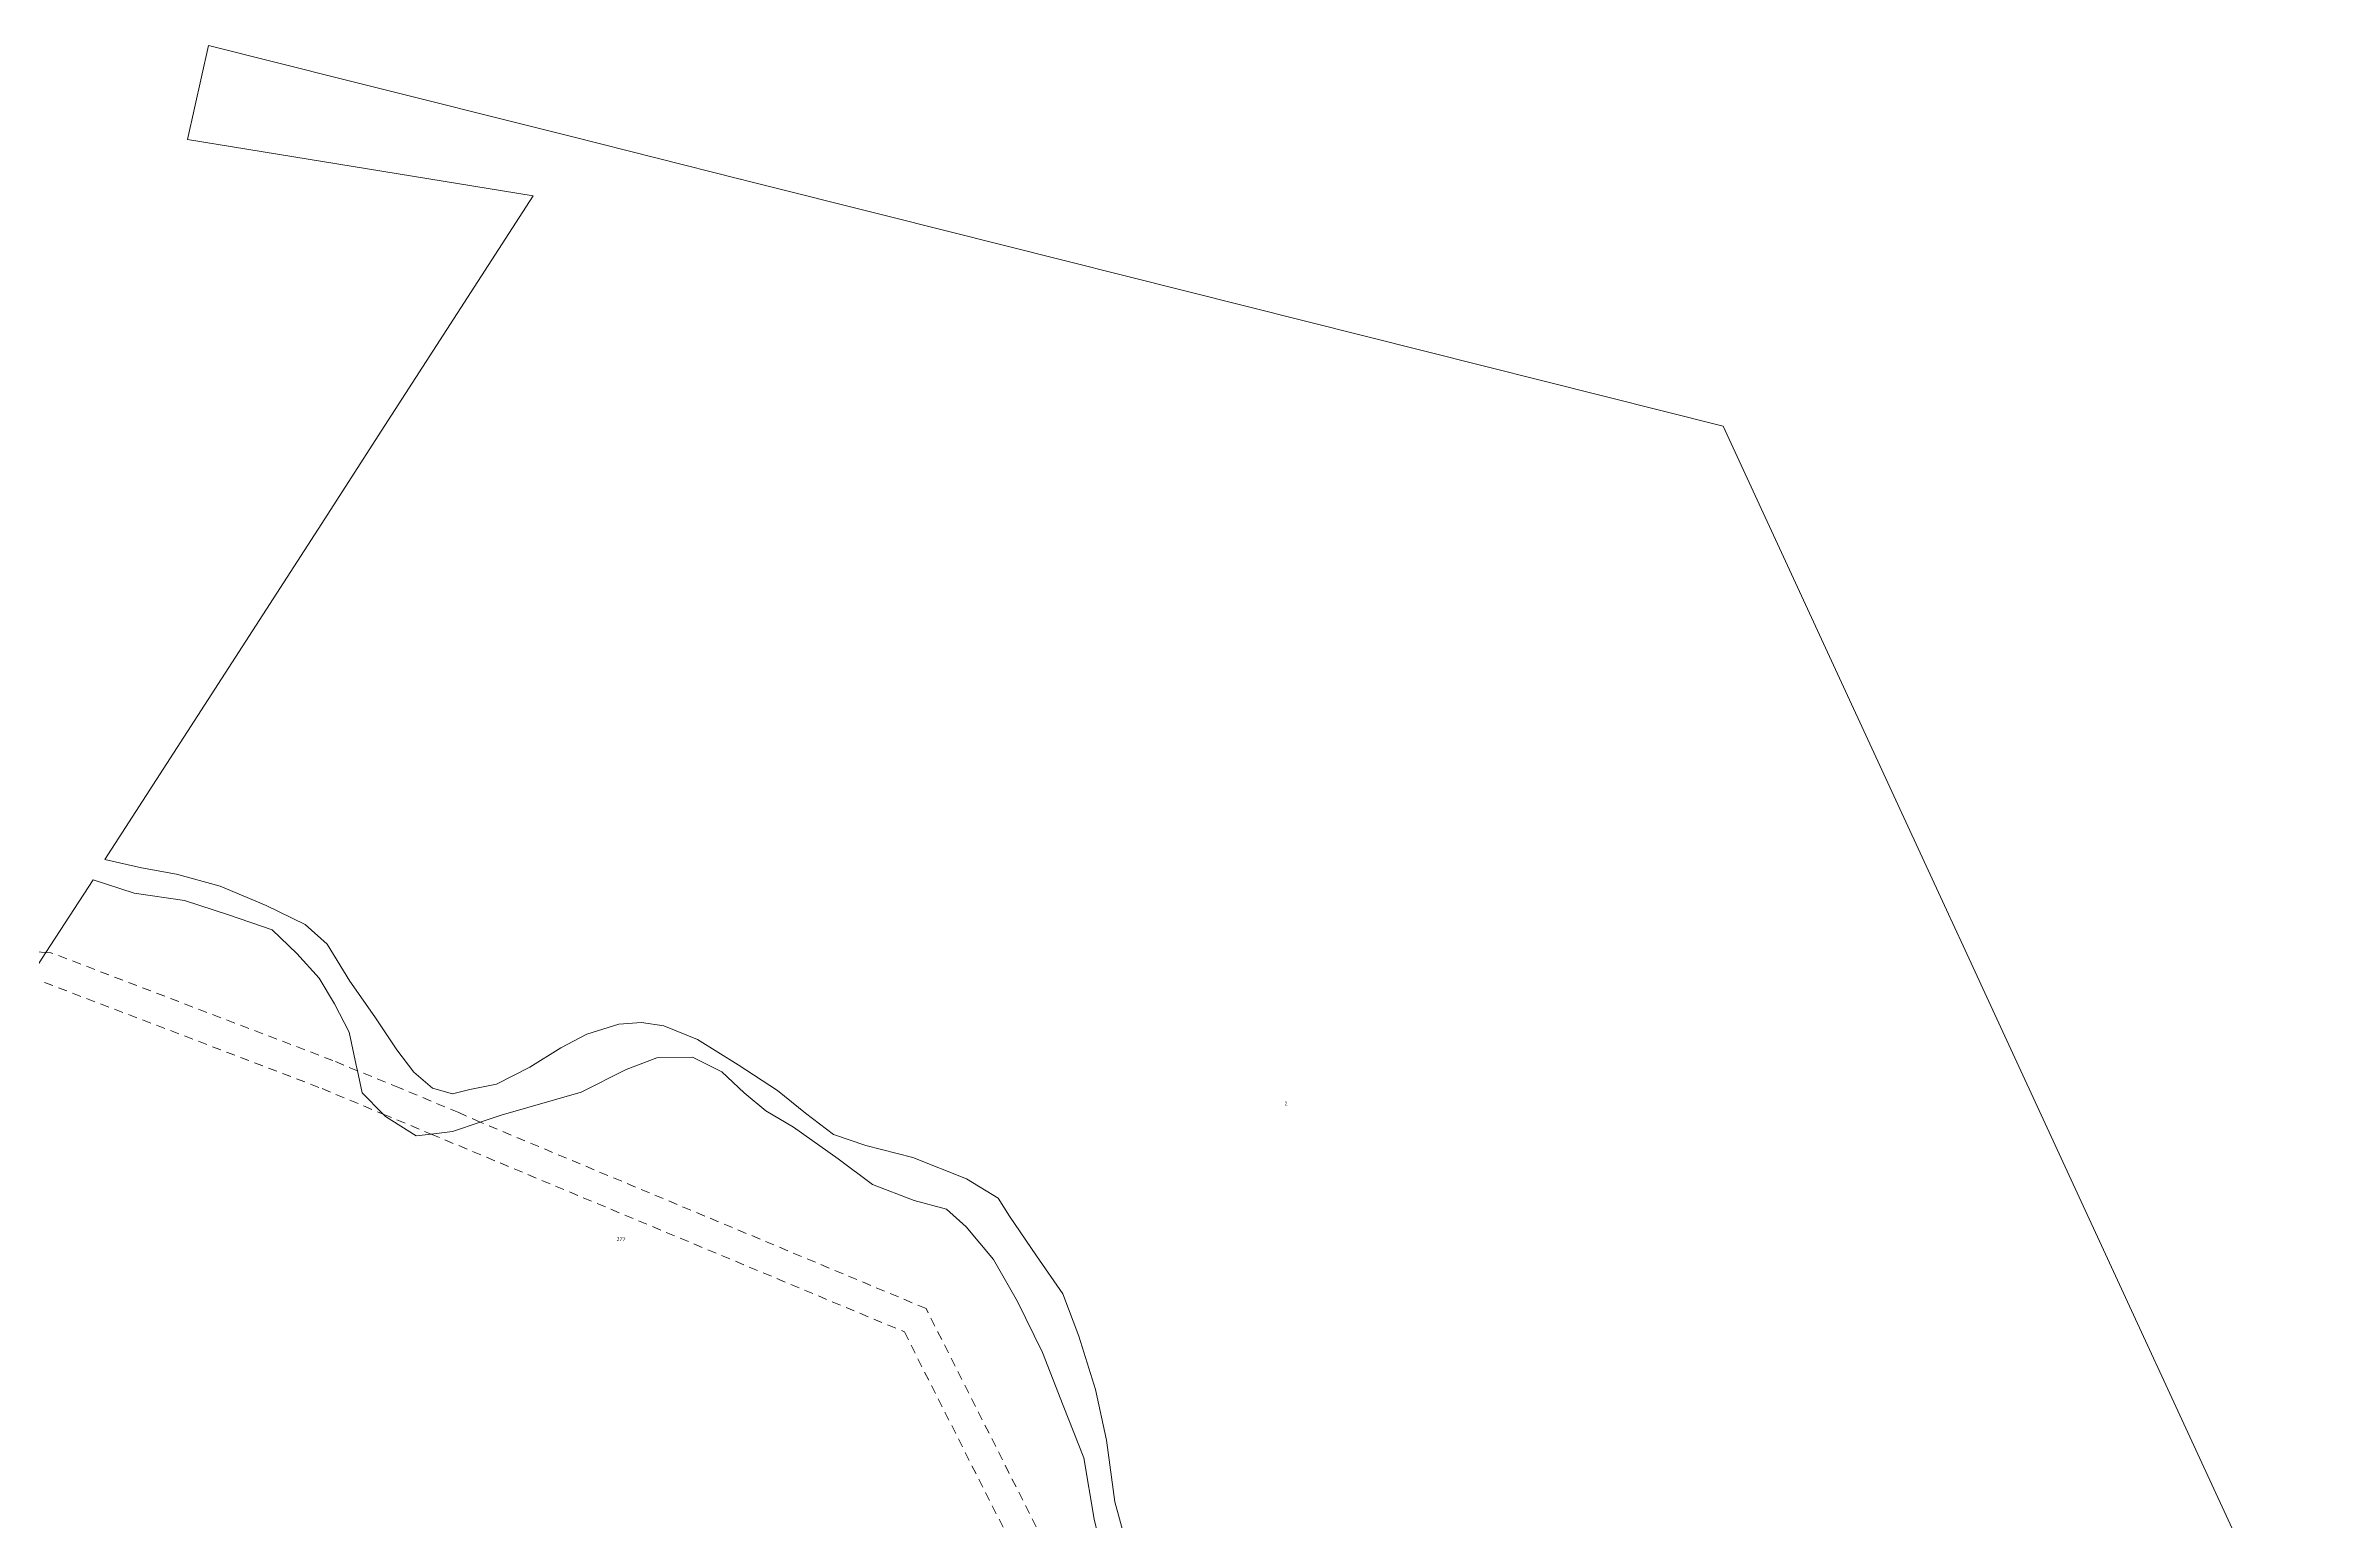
# Model space of a CAD drawing. Header units: metres. Extents: x 306724 to 308705, y 6252900 to 6254147.
# Drawn here: x 307474 to 308231, y 6253591 to 6254083 of the extents above; entities that cross this region are included whole.
import ezdxf

# ---------------------------------------------------------------- set-up
doc = ezdxf.new("R2010")
doc.units = ezdxf.units.M
doc.linetypes.add('Dash', pattern=[5, 3, -2])
doc.layers.add('_User Miscellaneous1', color=7, linetype='Continuous')
doc.layers.add('Cadastre Easements_SP_EXT', color=9, linetype='Continuous', lineweight=5)
doc.layers.add('Cadastre Land Parcels_SP_EXT', color=9, linetype='Continuous', lineweight=5)
doc.styles.get("Standard").update_dxf_attribs({"font": 'arial.ttf'})

msp = doc.modelspace()

# ---------------------------------------------------------------- linework, layer by layer
at = {"layer": 'Cadastre Easements_SP_EXT', "linetype": 'Dash'}
for points in [[(307833.48, 6253530.94), (307767.38, 6253661.77), (307618.67, 6253723.91), (307611.51, 6253727.08), (307591.75, 6253735.33), (307577.73, 6253741.01), (307569.5, 6253744.45), (307475.45, 6253780.4), (307473.77, 6253780.49), (307403.17, 6253784.53)], [(307473.33, 6253770.5), (307565.93, 6253735.11), (307586.26, 6253726.62), (307602.28, 6253719.93), (307760.15, 6253653.97), (307824.23, 6253527.17)]]:
    msp.add_lwpolyline(points, dxfattribs=at)
at = {"layer": 'Cadastre Land Parcels_SP_EXT', "linetype": 'Continuous'}
for points in [[(308230.58, 6253528.94), (308124.56, 6253758.32), (308113.3, 6253782.72), (308107.77, 6253794.7), (308107.77, 6253794.7), (308092.87, 6253826.94), (308033.26, 6253955.94), (307753.71, 6254026.2), (307708.02, 6254037.68), (307705.43, 6254038.3), (307705.37, 6254038.32), (307649.06, 6254052.52), (307573.56, 6254071.5), (307528.03, 6254082.94), (307520.97, 6254051.55), (307636.33, 6254032.73), (307585.65, 6253954.27), (307566.78, 6253925.05), (307493.42, 6253811.48), (307505.66, 6253808.72), (307517.3, 6253806.55), (307531.88, 6253802.63), (307547.22, 6253796.13), (307560.24, 6253789.78), (307567.57, 6253783.22), (307575.21, 6253770.96), (307583.55, 6253759.02), (307590.86, 6253748.06), (307596.51, 6253740.57), (307602.72, 6253735.29), (307609.46, 6253733.32), (307615.23, 6253734.83), (307624.1, 6253736.6), (307635.19, 6253742.22), (307645.57, 6253748.73), (307654.18, 6253753.2), (307664.92, 6253756.61), (307672.51, 6253757.15), (307679.94, 6253756), (307691.13, 6253751.51), (307704.7, 6253742.98), (307717.87, 6253734.43), (307727.12, 6253726.91), (307736.56, 6253719.79), (307747.24, 6253716.1), (307763.02, 6253712.1), (307780.86, 6253705.05), (307791.39, 6253698.55), (307795.21, 6253692.52), (307804.17, 6253679.29), (307813.02, 6253666.66), (307818.4, 6253652.56), (307823.94, 6253634.76), (307827.57, 6253617.83), (307830.38, 6253597.28), (307835.01, 6253580.26)], [(307827.18, 6253576.17), (307823.5, 6253591.49), (307820.02, 6253612.02), (307813.1, 6253629.38), (307806.27, 6253647.14), (307797.87, 6253664.08), (307789.91, 6253678.13), (307780.81, 6253689.05), (307774.2, 6253694.93), (307763.46, 6253697.83), (307749.57, 6253703.07), (307738.01, 6253711.65), (307723.13, 6253722.27), (307713.93, 6253727.7), (307706.72, 6253733.66), (307699.3, 6253740.72), (307689.51, 6253745.53), (307677.52, 6253745.31), (307667.4, 6253741.43), (307652.34, 6253733.95), (307625.6, 6253726.26), (307618.67, 6253723.91), (307609.41, 6253720.76), (307602.28, 6253719.93), (307597.24, 6253719.34), (307587.03, 6253725.85), (307587.03, 6253725.85), (307586.26, 6253726.62), (307579.29, 6253733.7), (307577.73, 6253741.01), (307577.31, 6253742.96), (307574.91, 6253753.91), (307570.04, 6253763.41), (307564.89, 6253771.91), (307557.44, 6253780.17), (307549.3, 6253788.02), (307534.71, 6253793.04), (307520.03, 6253797.77), (307503.19, 6253800.26), (307489.53, 6253804.67), (307473.77, 6253780.49), (307467.48, 6253770.84)]]:
    msp.add_lwpolyline(points, dxfattribs=at)

# ---------------------------------------------------------------- texts
at = {"layer": '_User Miscellaneous1'}
msp.add_text('2', height=1.25, dxfattribs=at).set_placement((307886.98, 6253729.49))
msp.add_text('177', height=1.25, rotation=351.94235, dxfattribs=at).set_placement((307664.11, 6253684.48))

doc.saveas('drawing.dxf')
